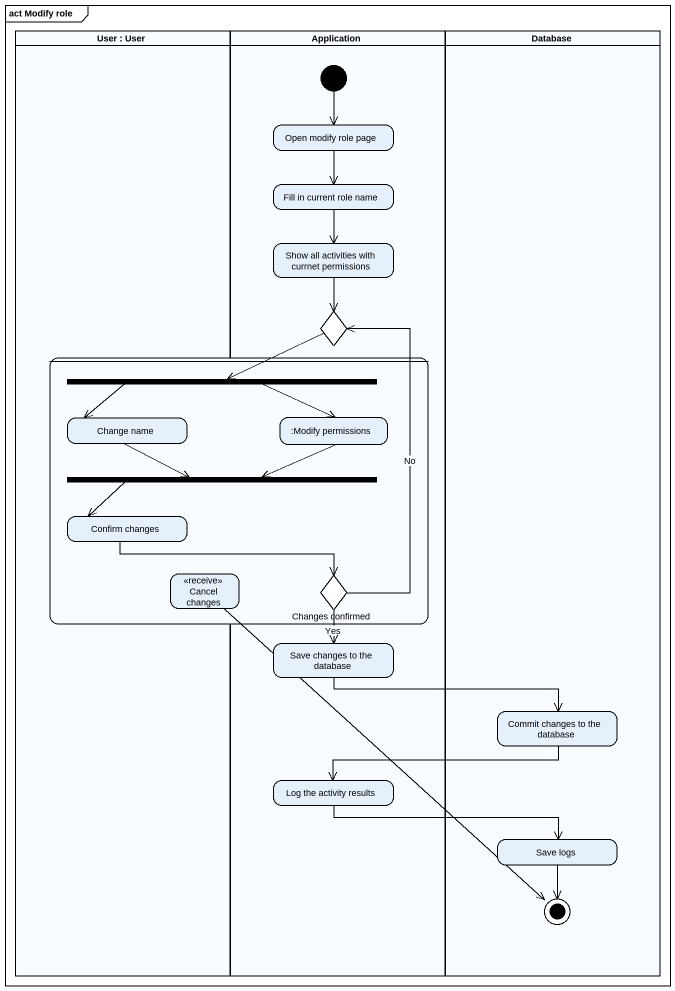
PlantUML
@startuml
mainframe act Modify role
hide empty description
state "User : User" as User <<partition>>
state Application <<partition>> {
  state "Open modify role page" as Open_modify_role_page
  state "Fill in current role name" as Fill_in_current_role_name
  state "Show all activities with currnet permissions" as Show_all_activities_with
  state choice1 <<choice>>
  state "Save changes to the database" as Save_changes_to_the_database
  state "Log the activity results" as Log_the_activity_results
  [*] --> Open_modify_role_page
}
state "Database" as Database_ <<partition>> {
  state "Commit changes to the database" as Commit_changes_to_the
  state "Save logs" as Save_logs
  state final1 <<end>>
}
state " " as state1 {
  state fork1 <<fork>>
  state "Change name" as Change_name
  state ":Modify permissions" as Modify_permissions
  state fork2 <<join>>
  state "Confirm changes" as Confirm_changes
  state "Cancel changes" as Cancel_changes <<receive>>
  state "Changes confirmed" as Changes_confirmed <<choice>>
}
Open_modify_role_page --> Fill_in_current_role_name
Fill_in_current_role_name --> Show_all_activities_with
Show_all_activities_with --> choice1
choice1 -left-> fork1
fork1 -left-> Change_name
fork1 -right-> Modify_permissions
Change_name -right-> fork2
Modify_permissions -left-> fork2
fork2 -left-> Confirm_changes
Confirm_changes -right-> Changes_confirmed
Cancel_changes --> final1
Changes_confirmed -up-> choice1 : No
Changes_confirmed --> Save_changes_to_the_database : Yes
Save_changes_to_the_database -right-> Commit_changes_to_the
Commit_changes_to_the -left-> Log_the_activity_results
Log_the_activity_results -right-> Save_logs
Save_logs --> final1
@enduml
